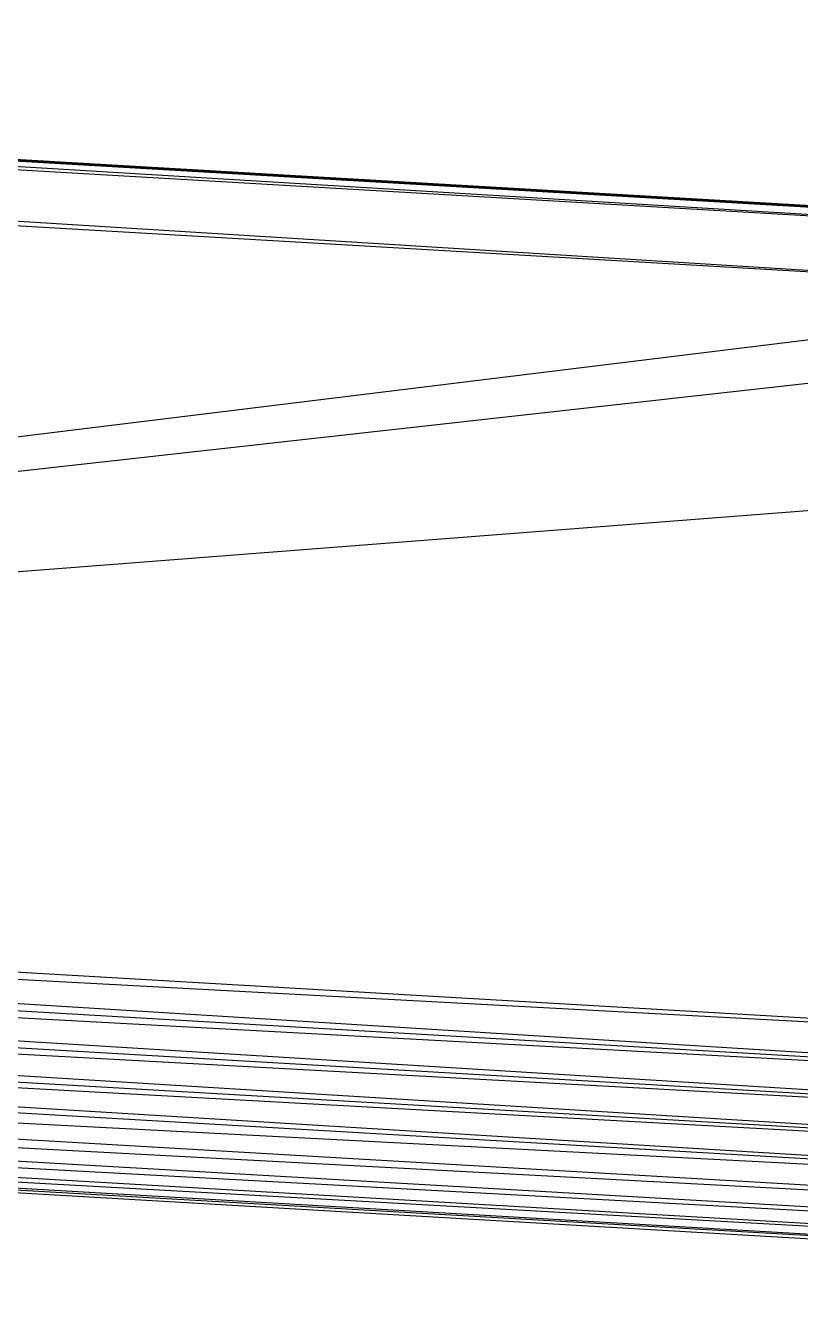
# Model space of a CAD drawing. Header units: millimetres. Extents: x -72 to 40, y 37 to 183.
# Drawn here: x 3.06 to 15.46, y 36.77 to 57.12 of the extents above; entities that cross this region are included whole.
import ezdxf

# ---------------------------------------------------------------- set-up
doc = ezdxf.new("R2010")
doc.units = ezdxf.units.MM
doc.layers.add('Shape2DView002', color=7, linetype='CONTINUOUS')

msp = doc.modelspace()

# ---------------------------------------------------------------- linework, layer by layer
at = {"layer": 'Shape2DView002'}
for p, q in [((-34.652, 56.997), (21.552, 53.73)), ((-34.06, 57.104), (21.552, 53.871)), ((21.552, 53.734), (-34.06, 57.104)), ((21.552, 53.871), (-34.06, 57.104)), ((-33.962, 57.122), (21.552, 53.895)), ((21.552, 53.872), (-33.962, 57.122)), ((21.552, 52.828), (-34.806, 56.34)), ((21.552, 52.828), (-35.793, 56.162)), ((-44.396, 44.725), (21.552, 52.828)), ((-44.396, 44.725), (27.019, 52.67)), ((-44.396, 44.725), (30.064, 50.482)), ((-44.396, 44.725), (30.064, 40.397)), ((-44.379, 44.414), (30.064, 40.397)), ((30.088, 39.779), (-44.379, 44.414)), ((-44.328, 44.105), (30.088, 39.779)), ((-44.245, 43.801), (30.088, 39.779)), ((30.16, 39.184), (-44.245, 43.801)), ((-44.129, 43.503), (30.16, 39.184)), ((-43.981, 43.214), (30.16, 39.184)), ((30.279, 38.629), (-43.981, 43.214)), ((-43.801, 42.936), (30.279, 38.629)), ((-43.592, 42.669), (30.279, 38.629)), ((30.44, 38.126), (-43.592, 42.669)), ((-43.354, 42.416), (30.44, 38.126)), ((-42.799, 41.957), (30.44, 38.126)), ((30.641, 37.688), (-42.799, 41.957)), ((-42.148, 41.57), (30.641, 37.688)), ((30.877, 37.325), (-42.148, 41.57)), ((-41.418, 41.264), (30.877, 37.325)), ((31.141, 37.046), (-41.418, 41.264)), ((-40.628, 41.048), (31.141, 37.046)), ((31.427, 36.859), (-40.628, 41.048)), ((-39.796, 40.926), (31.427, 36.859)), ((31.728, 36.768), (-39.796, 40.926))]:
    msp.add_line(p, q, dxfattribs=at)

doc.saveas('drawing.dxf')
